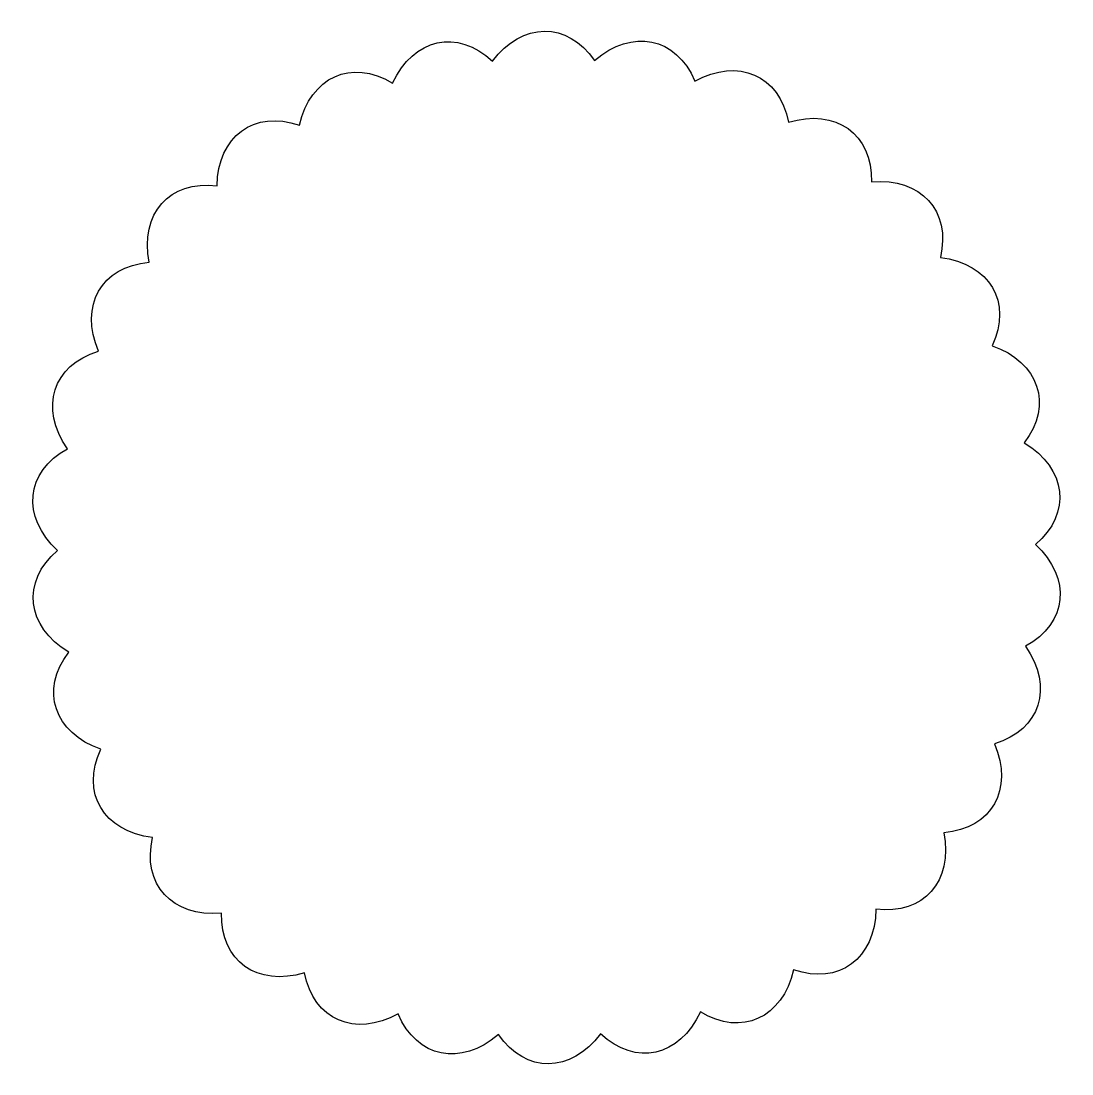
# Model space of a CAD drawing. Header units: centimetres. Extents: x -11.5 to 11.5, y -11.5 to 11.5.
import ezdxf

# ---------------------------------------------------------------- set-up
doc = ezdxf.new("R2010")
doc.units = ezdxf.units.CM
doc.header["$MEASUREMENT"] = 0
doc.layers.add('Camada 1', color=7, linetype='Continuous')

msp = doc.modelspace()

# ---------------------------------------------------------------- linework, layer by layer
at = {"layer": 'Camada 1', "color": 250}
msp.add_open_spline([(10.68245, 0.06527), (11.47691, 0.7494), (11.36026, 1.72656), (10.43546, 2.28483), (10.43546, 2.28483), (11.07038, 3.11925), (10.75301, 4.05074), (9.73238, 4.40457), (9.73238, 4.40457), (10.17995, 5.35276), (9.67579, 6.19789), (8.60388, 6.33177), (8.60388, 6.33177), (8.84455, 7.35229), (8.17576, 8.07413), (7.09949, 7.98227), (7.09949, 7.98227), (7.12264, 9.0305), (6.31839, 9.5975), (5.28466, 9.28386), (5.28466, 9.28386), (5.08945, 10.31404), (4.18492, 10.70144), (3.23901, 10.17969), (3.23901, 10.17969), (2.83385, 11.14677), (1.86849, 11.33767), (1.05175, 10.63062), (1.05175, 10.63062), (0.45429, 11.49242), (-0.52974, 11.47856), (-1.1816, 10.61707), (-1.1816, 10.61707), (-1.94516, 11.33573), (-2.90478, 11.11753), (-3.36325, 10.13936), (-3.36325, 10.13936), (-4.25953, 10.68358), (-5.15284, 10.27062), (-5.39787, 9.21856), (-5.39787, 9.21856), (-6.3877, 9.56448), (-7.17558, 8.97477), (-7.19653, 7.8948), (-7.19653, 7.8948), (-8.23663, 8.02733), (-8.8847, 7.28673), (-8.68074, 6.22602), (-8.68074, 6.22602), (-9.72563, 6.13937), (-10.20564, 5.28021), (-9.78559, 4.28511), (-9.78559, 4.28511), (-10.7896, 3.98314), (-11.08043, 3.04292), (-10.46266, 2.15693), (-10.46266, 2.15693), (-11.38198, 1.65279), (-11.47093, 0.6727), (-10.6825, -0.06549), (-10.6825, -0.06549), (-11.47691, -0.7497), (-11.3602, -1.72694), (-10.43548, -2.28508), (-10.43548, -2.28508), (-11.07022, -3.11955), (-10.7529, -4.05109), (-9.73235, -4.40479), (-9.73235, -4.40479), (-10.17979, -5.353), (-9.67565, -6.19822), (-8.60382, -6.33204), (-8.60382, -6.33204), (-8.84433, -7.35256), (-8.17551, -8.07451), (-7.09937, -7.98256), (-7.09937, -7.98256), (-7.12236, -9.03076), (-6.31808, -9.59781), (-5.28454, -9.28415), (-5.28454, -9.28415), (-5.08917, -10.31425), (-4.18453, -10.70168), (-3.23883, -10.18003), (-3.23883, -10.18003), (-2.83351, -11.1469), (-1.8681, -11.33779), (-1.05149, -10.63096), (-1.05149, -10.63096), (-0.45401, -11.49244), (0.52995, -11.47845), (1.18173, -10.61723), (1.18173, -10.61723), (1.94521, -11.33573), (2.9048, -11.11745), (3.36335, -10.13947), (3.36335, -10.13947), (4.25955, -10.68361), (5.15275, -10.2706), (5.39797, -9.21867), (5.39797, -9.21867), (6.3877, -9.56451), (7.17547, -8.97483), (7.19663, -7.89491), (7.19663, -7.89491), (8.2366, -8.02744), (8.88457, -7.2869), (8.68073, -6.22616), (8.68073, -6.22616), (9.72554, -6.13959), (10.20547, -5.28046), (9.7855, -4.28526), (9.7855, -4.28526), (10.78954, -3.9834), (11.08032, -3.04328), (10.46254, -2.15711), (10.46254, -2.15711), (11.38198, -1.65309), (11.47098, -0.67307), (10.68245, 0.06527)], degree=3, knots=[0, 0, 0, 0, 0.03225806, 0.03225806, 0.03225806, 0.03225806, 0.06451613, 0.06451613, 0.06451613, 0.06451613, 0.09677419, 0.09677419, 0.09677419, 0.09677419, 0.12903226, 0.12903226, 0.12903226, 0.12903226, 0.16129032, 0.16129032, 0.16129032, 0.16129032, 0.19354839, 0.19354839, 0.19354839, 0.19354839, 0.22580645, 0.22580645, 0.22580645, 0.22580645, 0.25806452, 0.25806452, 0.25806452, 0.25806452, 0.29032258, 0.29032258, 0.29032258, 0.29032258, 0.32258065, 0.32258065, 0.32258065, 0.32258065, 0.35483871, 0.35483871, 0.35483871, 0.35483871, 0.38709677, 0.38709677, 0.38709677, 0.38709677, 0.41935484, 0.41935484, 0.41935484, 0.41935484, 0.4516129, 0.4516129, 0.4516129, 0.4516129, 0.48387097, 0.48387097, 0.48387097, 0.48387097, 0.51612903, 0.51612903, 0.51612903, 0.51612903, 0.5483871, 0.5483871, 0.5483871, 0.5483871, 0.58064516, 0.58064516, 0.58064516, 0.58064516, 0.61290323, 0.61290323, 0.61290323, 0.61290323, 0.64516129, 0.64516129, 0.64516129, 0.64516129, 0.67741935, 0.67741935, 0.67741935, 0.67741935, 0.70967742, 0.70967742, 0.70967742, 0.70967742, 0.74193548, 0.74193548, 0.74193548, 0.74193548, 0.77419355, 0.77419355, 0.77419355, 0.77419355, 0.80645161, 0.80645161, 0.80645161, 0.80645161, 0.83870968, 0.83870968, 0.83870968, 0.83870968, 0.87096774, 0.87096774, 0.87096774, 0.87096774, 0.90322581, 0.90322581, 0.90322581, 0.90322581, 0.93548387, 0.93548387, 0.93548387, 0.93548387, 1, 1, 1, 1], dxfattribs=at)

doc.saveas('drawing.dxf')
